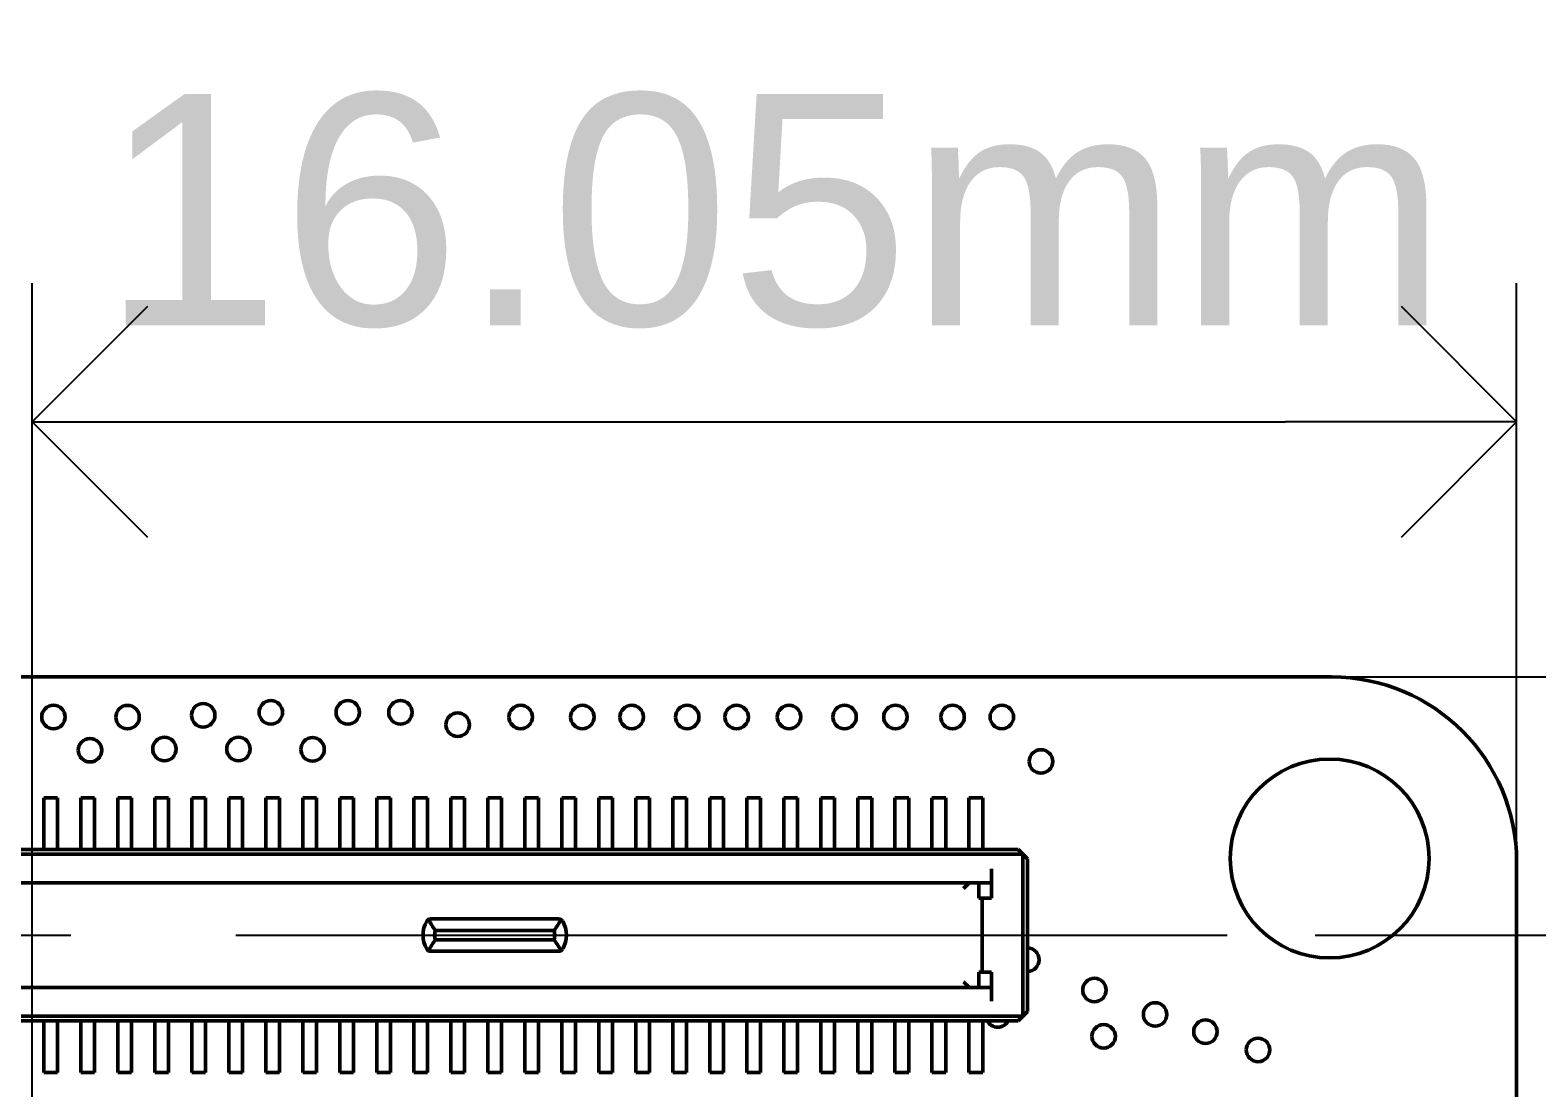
# Model space of a CAD drawing. Header units: millimetres. Extents: x 46 to 194, y 102 to 162.
# Drawn here: x 154.73 to 171.02, y 138.46 to 149.89 of the extents above; entities that cross this region are included whole.
import ezdxf

# ---------------------------------------------------------------- set-up
doc = ezdxf.new("R2010")
doc.units = ezdxf.units.MM
doc.header["$LTSCALE"] = 0.75
doc.linetypes.add('CENTER2', pattern=[28.575, 19.05, -3.175, 3.175, -3.175])
for name, color, linetype, lineweight in [('FD_Dimensions', 7, 'Continuous', 25), ('Smart Centers', 7, 'CENTER2', 25), ('Visible', 7, 'Continuous', 50)]:
    doc.layers.add(name, color=color, linetype=linetype, lineweight=lineweight)
doc.styles.get("Standard").update_dxf_attribs({"font": 'arial.ttf'})
doc.dimstyles.new('Dim-ISO-25', dxfattribs={"dimtxt": 2.5, "dimasz": 2.5, "dimexe": 1.5, "dimexo": 0, "dimgap": 1, "dimtad": 1, "dimzin": 4, "dimdsep": 46, "dimtxsty": 'Standard', "dimblk": 'OPEN90', "dimcen": 0, "dimazin": 1, "dimtp": 0.1, "dimtm": 0.1, "dimtfac": 0.72, "dimtmove": 0, "dimatfit": 3, "dimfxl": 1, "dimtzin": 4, "dimarcsym": 0})

# ---------------------------------------------------------------- blocks, each defined once
blk = doc.blocks.new('*U8')
at = {"layer": 'Smart Centers', "color": 0, "ltscale": 0.75, "transparency": 16777216}
blk.add_line((-13.87, 0), (13.87, 0), dxfattribs=at)
blk = doc.blocks.new('*U9')
at = {"layer": 'Smart Centers', "color": 0, "ltscale": 0.75, "transparency": 16777216}
blk.add_line((0, -3.9), (0, 3.9), dxfattribs=at)
blk = doc.blocks.new('_Open90')
at = {"color": 0, "linetype": 'ByBlock', "lineweight": -2}
for p, q in [((-0.5, 0.5), (0, 0)), ((0, 0), (-1, 0)), ((0, 0), (-0.5, -0.5))]:
    blk.add_line(p, q, dxfattribs=at)
blk = doc.blocks.new('*D23')
at = {"layer": 'Defpoints', "color": 0, "transparency": 16777216}
for p in [(168.621748, 110.698104), (168.799359, 107.900004), (192.4547, 107.900004)]:
    blk.add_point(p, dxfattribs=at)
at = {"layer": 'FD_Dimensions', "color": 0, "lineweight": -2, "transparency": 16777216}
for p, q in [((192.4547, 113.198104), (192.4547, 162.174857)), ((168.621748, 110.698104), (193.9547, 110.698104)), ((192.4547, 107.900004), (192.4547, 110.698104)), ((168.799359, 107.900004), (193.9547, 107.900004)), ((192.4547, 105.400004), (192.4547, 102.900004))]:
    blk.add_line(p, q, dxfattribs=at)
at = {"layer": 'FD_Dimensions', "color": 0, "lineweight": -2, "transparency": 16777216, "xscale": 2.5, "yscale": 2.5, "zscale": 2.5}
for p, rotation in [((192.4547, 110.698104), 270), ((192.4547, 107.900004), 90)]:
    blk.add_blockref('_Open90', p, dxfattribs=dict(at, rotation=rotation))
at = {"layer": 'FD_Dimensions', "color": 0, "transparency": 16777216, "insert": (190.177434, 155.034775), "char_height": 2.5, "attachment_point": 5, "rotation": 90}
blk.add_mtext('2.80mm', dxfattribs=at)
blk = doc.blocks.new('*D24')
at = {"layer": 'Defpoints', "color": 0, "transparency": 16777216}
for p in [(168.799312, 142.899932), (184.557686, 142.899932), (172.000052, 125.412794)]:
    blk.add_point(p, dxfattribs=at)
at = {"layer": 'FD_Dimensions', "color": 0, "lineweight": -2, "transparency": 16777216}
for p, q in [((184.557686, 142.899932), (184.557686, 162.217328)), ((168.799312, 142.899932), (186.057686, 142.899932)), ((184.557686, 127.912794), (184.557686, 140.399932)), ((172.000052, 125.412794), (186.057686, 125.412794))]:
    blk.add_line(p, q, dxfattribs=at)
at = {"layer": 'FD_Dimensions', "color": 0, "lineweight": -2, "transparency": 16777216, "xscale": 2.5, "yscale": 2.5, "zscale": 2.5}
for p, rotation in [((184.557686, 142.899932), 90), ((184.557686, 125.412794), 270)]:
    blk.add_blockref('_Open90', p, dxfattribs=dict(at, rotation=rotation))
at = {"layer": 'FD_Dimensions', "color": 0, "transparency": 16777216, "insert": (182.280419, 154.245617), "char_height": 2.5, "attachment_point": 5, "rotation": 90}
blk.add_mtext('17.49mm', dxfattribs=at)
blk = doc.blocks.new('*D25')
at = {"layer": 'Defpoints', "color": 0, "transparency": 16777216}
for p in [(170.799255, 145.657122), (154.751748, 144.010032), (170.799255, 140.899988)]:
    blk.add_point(p, dxfattribs=at)
at = {"layer": 'FD_Dimensions', "color": 0, "lineweight": -2, "transparency": 16777216}
for p, q in [((154.751748, 144.010032), (154.751748, 147.157122)), ((170.799255, 140.899988), (170.799255, 147.157122)), ((157.251748, 145.657122), (168.299255, 145.657122))]:
    blk.add_line(p, q, dxfattribs=at)
at = {"layer": 'FD_Dimensions', "color": 0, "lineweight": -2, "transparency": 16777216, "xscale": 2.5, "yscale": 2.5, "zscale": 2.5, "rotation": 180}
blk.add_blockref('_Open90', (154.751748, 145.657122), dxfattribs=at)
at = {"layer": 'FD_Dimensions', "color": 0, "lineweight": -2, "transparency": 16777216, "xscale": 2.5, "yscale": 2.5, "zscale": 2.5}
blk.add_blockref('_Open90', (170.799255, 145.657122), dxfattribs=at)
at = {"layer": 'FD_Dimensions', "color": 0, "transparency": 16777216, "insert": (162.775502, 147.934389), "char_height": 2.5, "attachment_point": 5}
blk.add_mtext('16.05mm', dxfattribs=at)
blk = doc.blocks.new('*D26')
at = {"layer": 'Defpoints', "color": 0, "transparency": 16777216}
for p in [(168.799312, 142.899932), (177.011649, 142.899932), (168.621748, 140.110032)]:
    blk.add_point(p, dxfattribs=at)
at = {"layer": 'FD_Dimensions', "color": 0, "lineweight": -2, "transparency": 16777216}
for p, q in [((177.011649, 145.399932), (177.011649, 162.180096)), ((168.799312, 142.899932), (178.511649, 142.899932)), ((177.011649, 140.110032), (177.011649, 142.899932)), ((168.621748, 140.110032), (178.511649, 140.110032)), ((177.011649, 137.610032), (177.011649, 135.110032))]:
    blk.add_line(p, q, dxfattribs=at)
at = {"layer": 'FD_Dimensions', "color": 0, "lineweight": -2, "transparency": 16777216, "xscale": 2.5, "yscale": 2.5, "zscale": 2.5}
for p, rotation in [((177.011649, 142.899932), 270), ((177.011649, 140.110032), 90)]:
    blk.add_blockref('_Open90', p, dxfattribs=dict(at, rotation=rotation))
at = {"layer": 'FD_Dimensions', "color": 0, "transparency": 16777216, "insert": (174.734382, 155.040014), "char_height": 2.5, "attachment_point": 5, "rotation": 90}
blk.add_mtext('2.79mm', dxfattribs=at)

msp = doc.modelspace()

# ---------------------------------------------------------------- linework, layer by layer
at = {"layer": 'Visible', "extrusion": (0, 0, -1)}
for p, q in [((168.799, 142.9), (127.799, 142.9)), ((154.877, 141.595), (154.877, 141.335)), ((155.027, 141.595), (154.877, 141.595)), ((155.027, 141.335), (155.027, 141.595)), ((155.277, 141.595), (155.277, 141.335)), ((155.427, 141.595), (155.277, 141.595)), ((155.427, 141.335), (155.427, 141.595)), ((155.677, 141.595), (155.677, 141.335)), ((155.827, 141.595), (155.677, 141.595)), ((155.827, 141.335), (155.827, 141.595)), ((156.077, 141.595), (156.077, 141.335)), ((156.227, 141.595), (156.077, 141.595)), ((156.227, 141.335), (156.227, 141.595)), ((156.477, 141.595), (156.477, 141.335)), ((156.627, 141.595), (156.477, 141.595)), ((156.627, 141.335), (156.627, 141.595)), ((156.877, 141.595), (156.877, 141.335)), ((157.027, 141.595), (156.877, 141.595)), ((157.027, 141.335), (157.027, 141.595)), ((157.277, 141.595), (157.277, 141.335)), ((157.427, 141.595), (157.277, 141.595)), ((157.427, 141.335), (157.427, 141.595)), ((157.677, 141.595), (157.677, 141.335)), ((157.827, 141.595), (157.677, 141.595)), ((157.827, 141.335), (157.827, 141.595)), ((158.077, 141.595), (158.077, 141.335)), ((158.227, 141.595), (158.077, 141.595)), ((158.227, 141.335), (158.227, 141.595)), ((158.477, 141.595), (158.477, 141.335)), ((158.627, 141.595), (158.477, 141.595)), ((158.627, 141.335), (158.627, 141.595)), ((158.877, 141.595), (158.877, 141.335)), ((159.027, 141.595), (158.877, 141.595)), ((159.027, 141.335), (159.027, 141.595)), ((159.277, 141.595), (159.277, 141.335)), ((159.427, 141.595), (159.277, 141.595)), ((159.427, 141.335), (159.427, 141.595)), ((159.677, 141.595), (159.677, 141.335)), ((159.827, 141.595), (159.677, 141.595)), ((159.827, 141.335), (159.827, 141.595)), ((160.227, 141.595), (160.077, 141.595)), ((160.077, 141.595), (160.077, 141.335)), ((160.227, 141.335), (160.227, 141.595)), ((160.477, 141.595), (160.477, 141.335)), ((160.627, 141.595), (160.477, 141.595)), ((160.627, 141.335), (160.627, 141.595)), ((160.877, 141.595), (160.877, 141.335)), ((161.027, 141.595), (160.877, 141.595)), ((161.027, 141.335), (161.027, 141.595)), ((161.277, 141.595), (161.277, 141.335)), ((161.427, 141.595), (161.277, 141.595)), ((161.427, 141.335), (161.427, 141.595)), ((161.677, 141.595), (161.677, 141.335)), ((161.827, 141.595), (161.677, 141.595)), ((161.827, 141.335), (161.827, 141.595)), ((162.077, 141.595), (162.077, 141.335)), ((162.227, 141.595), (162.077, 141.595)), ((162.227, 141.335), (162.227, 141.595)), ((162.477, 141.595), (162.477, 141.335)), ((162.627, 141.595), (162.477, 141.595)), ((162.627, 141.335), (162.627, 141.595)), ((162.877, 141.595), (162.877, 141.335)), ((163.027, 141.595), (162.877, 141.595)), ((163.027, 141.335), (163.027, 141.595)), ((163.277, 141.595), (163.277, 141.335)), ((163.427, 141.595), (163.277, 141.595)), ((163.427, 141.335), (163.427, 141.595)), ((163.677, 141.595), (163.677, 141.335)), ((163.827, 141.595), (163.677, 141.595)), ((163.827, 141.335), (163.827, 141.595)), ((164.077, 141.595), (164.077, 141.335)), ((164.227, 141.595), (164.077, 141.595)), ((164.227, 141.335), (164.227, 141.595)), ((164.477, 141.595), (164.477, 141.335)), ((164.627, 141.595), (164.477, 141.595)), ((164.627, 141.335), (164.627, 141.595)), ((165.027, 141.595), (164.877, 141.595)), ((164.877, 141.595), (164.877, 141.335)), ((165.027, 141.335), (165.027, 141.595)), ((154.877, 141.335), (154.877, 141.291)), ((154.877, 141.291), (154.877, 141.267)), ((154.877, 141.267), (154.877, 141.135)), ((155.027, 141.335), (155.027, 141.291)), ((155.027, 141.267), (155.027, 141.291)), ((155.027, 141.267), (155.027, 141.135)), ((155.277, 141.335), (155.277, 141.291)), ((155.277, 141.291), (155.277, 141.267)), ((155.277, 141.267), (155.277, 141.135)), ((155.427, 141.335), (155.427, 141.291)), ((155.427, 141.267), (155.427, 141.291)), ((155.427, 141.267), (155.427, 141.135)), ((155.677, 141.335), (155.677, 141.291)), ((155.677, 141.291), (155.677, 141.267)), ((155.677, 141.267), (155.677, 141.135)), ((155.827, 141.335), (155.827, 141.291)), ((155.827, 141.267), (155.827, 141.291)), ((155.827, 141.267), (155.827, 141.135)), ((156.077, 141.335), (156.077, 141.291)), ((156.077, 141.291), (156.077, 141.267)), ((156.077, 141.267), (156.077, 141.135)), ((156.227, 141.335), (156.227, 141.291)), ((156.227, 141.267), (156.227, 141.291)), ((156.227, 141.267), (156.227, 141.135)), ((156.477, 141.335), (156.477, 141.291)), ((156.477, 141.291), (156.477, 141.267)), ((156.477, 141.267), (156.477, 141.135)), ((156.627, 141.335), (156.627, 141.291)), ((156.627, 141.267), (156.627, 141.291)), ((156.627, 141.267), (156.627, 141.135)), ((156.877, 141.335), (156.877, 141.291)), ((156.877, 141.291), (156.877, 141.267)), ((156.877, 141.267), (156.877, 141.135)), ((157.027, 141.335), (157.027, 141.291)), ((157.027, 141.267), (157.027, 141.291)), ((157.027, 141.267), (157.027, 141.135)), ((157.277, 141.335), (157.277, 141.291)), ((157.277, 141.291), (157.277, 141.267)), ((157.277, 141.267), (157.277, 141.135)), ((157.427, 141.335), (157.427, 141.291)), ((157.427, 141.267), (157.427, 141.291)), ((157.427, 141.267), (157.427, 141.135)), ((157.677, 141.335), (157.677, 141.291)), ((157.677, 141.291), (157.677, 141.267)), ((157.677, 141.267), (157.677, 141.135)), ((157.827, 141.335), (157.827, 141.291)), ((157.827, 141.267), (157.827, 141.291)), ((157.827, 141.267), (157.827, 141.135)), ((158.077, 141.335), (158.077, 141.291)), ((158.077, 141.291), (158.077, 141.267)), ((158.077, 141.267), (158.077, 141.135)), ((158.227, 141.335), (158.227, 141.291)), ((158.227, 141.267), (158.227, 141.291)), ((158.227, 141.267), (158.227, 141.135)), ((158.477, 141.335), (158.477, 141.291)), ((158.477, 141.291), (158.477, 141.267)), ((158.477, 141.267), (158.477, 141.135)), ((158.627, 141.335), (158.627, 141.291)), ((158.627, 141.267), (158.627, 141.291)), ((158.627, 141.267), (158.627, 141.135)), ((158.877, 141.335), (158.877, 141.291)), ((158.877, 141.291), (158.877, 141.267)), ((158.877, 141.267), (158.877, 141.135)), ((159.027, 141.335), (159.027, 141.291)), ((159.027, 141.267), (159.027, 141.291)), ((159.027, 141.267), (159.027, 141.135)), ((159.277, 141.335), (159.277, 141.291)), ((159.277, 141.291), (159.277, 141.267)), ((159.277, 141.267), (159.277, 141.135)), ((159.427, 141.335), (159.427, 141.291)), ((159.427, 141.267), (159.427, 141.291)), ((159.427, 141.267), (159.427, 141.135)), ((159.677, 141.335), (159.677, 141.291)), ((159.677, 141.291), (159.677, 141.267)), ((159.677, 141.267), (159.677, 141.135)), ((159.827, 141.335), (159.827, 141.291)), ((159.827, 141.267), (159.827, 141.291)), ((159.827, 141.267), (159.827, 141.135)), ((160.077, 141.335), (160.077, 141.291)), ((160.077, 141.291), (160.077, 141.267)), ((160.077, 141.267), (160.077, 141.135)), ((160.227, 141.335), (160.227, 141.291)), ((160.227, 141.267), (160.227, 141.291)), ((160.227, 141.267), (160.227, 141.135)), ((160.477, 141.335), (160.477, 141.291)), ((160.477, 141.291), (160.477, 141.267)), ((160.477, 141.267), (160.477, 141.135)), ((160.627, 141.335), (160.627, 141.291)), ((160.627, 141.267), (160.627, 141.291)), ((160.627, 141.267), (160.627, 141.135)), ((160.877, 141.335), (160.877, 141.291)), ((160.877, 141.291), (160.877, 141.267)), ((160.877, 141.267), (160.877, 141.135)), ((161.027, 141.335), (161.027, 141.291)), ((161.027, 141.267), (161.027, 141.291)), ((161.027, 141.267), (161.027, 141.135)), ((161.277, 141.335), (161.277, 141.291)), ((161.277, 141.291), (161.277, 141.267)), ((161.277, 141.267), (161.277, 141.135)), ((161.427, 141.335), (161.427, 141.291)), ((161.427, 141.267), (161.427, 141.291)), ((161.427, 141.267), (161.427, 141.135)), ((161.677, 141.335), (161.677, 141.291)), ((161.677, 141.291), (161.677, 141.267)), ((161.677, 141.267), (161.677, 141.135)), ((161.827, 141.335), (161.827, 141.291)), ((161.827, 141.267), (161.827, 141.291)), ((161.827, 141.267), (161.827, 141.135)), ((162.077, 141.335), (162.077, 141.291)), ((162.077, 141.291), (162.077, 141.267)), ((162.077, 141.267), (162.077, 141.135)), ((162.227, 141.335), (162.227, 141.291)), ((162.227, 141.267), (162.227, 141.291)), ((162.227, 141.267), (162.227, 141.135)), ((162.477, 141.335), (162.477, 141.291)), ((162.477, 141.291), (162.477, 141.267)), ((162.477, 141.267), (162.477, 141.135)), ((162.627, 141.335), (162.627, 141.291)), ((162.627, 141.267), (162.627, 141.291)), ((162.627, 141.267), (162.627, 141.135)), ((162.877, 141.335), (162.877, 141.291)), ((162.877, 141.291), (162.877, 141.267)), ((162.877, 141.267), (162.877, 141.135)), ((163.027, 141.335), (163.027, 141.291)), ((163.027, 141.267), (163.027, 141.291)), ((163.027, 141.267), (163.027, 141.135)), ((163.277, 141.335), (163.277, 141.291)), ((163.277, 141.291), (163.277, 141.267)), ((163.277, 141.267), (163.277, 141.135)), ((163.427, 141.335), (163.427, 141.291)), ((163.427, 141.267), (163.427, 141.291)), ((163.427, 141.267), (163.427, 141.135)), ((163.677, 141.335), (163.677, 141.291)), ((163.677, 141.291), (163.677, 141.267)), ((163.677, 141.267), (163.677, 141.135)), ((163.827, 141.335), (163.827, 141.291)), ((163.827, 141.267), (163.827, 141.291)), ((163.827, 141.267), (163.827, 141.135)), ((164.077, 141.335), (164.077, 141.291)), ((164.077, 141.291), (164.077, 141.267)), ((164.077, 141.267), (164.077, 141.135)), ((164.227, 141.335), (164.227, 141.291)), ((164.227, 141.267), (164.227, 141.291)), ((164.227, 141.267), (164.227, 141.135)), ((164.477, 141.335), (164.477, 141.291)), ((164.477, 141.291), (164.477, 141.267)), ((164.477, 141.267), (164.477, 141.135)), ((164.627, 141.335), (164.627, 141.291)), ((164.627, 141.267), (164.627, 141.291)), ((164.627, 141.267), (164.627, 141.135)), ((164.877, 141.335), (164.877, 141.291)), ((164.877, 141.291), (164.877, 141.267)), ((164.877, 141.267), (164.877, 141.135)), ((165.027, 141.335), (165.027, 141.291)), ((165.027, 141.267), (165.027, 141.291)), ((165.027, 141.267), (165.027, 141.135)), ((154.877, 141.135), (154.877, 141.035)), ((155.027, 141.035), (155.027, 141.135)), ((155.277, 141.135), (155.277, 141.035)), ((155.427, 141.035), (155.427, 141.135)), ((155.677, 141.135), (155.677, 141.035)), ((155.827, 141.035), (155.827, 141.135)), ((156.077, 141.135), (156.077, 141.035)), ((156.227, 141.035), (156.227, 141.135)), ((156.477, 141.135), (156.477, 141.035)), ((156.627, 141.035), (156.627, 141.135)), ((156.877, 141.135), (156.877, 141.035)), ((157.027, 141.035), (157.027, 141.135)), ((157.277, 141.135), (157.277, 141.035)), ((157.427, 141.035), (157.427, 141.135)), ((157.677, 141.135), (157.677, 141.035)), ((157.827, 141.035), (157.827, 141.135)), ((158.077, 141.135), (158.077, 141.035)), ((158.227, 141.035), (158.227, 141.135)), ((158.477, 141.135), (158.477, 141.035)), ((158.627, 141.035), (158.627, 141.135)), ((158.877, 141.135), (158.877, 141.035)), ((159.027, 141.035), (159.027, 141.135)), ((159.277, 141.135), (159.277, 141.035)), ((159.427, 141.035), (159.427, 141.135)), ((159.677, 141.135), (159.677, 141.035)), ((159.827, 141.035), (159.827, 141.135)), ((160.077, 141.135), (160.077, 141.035)), ((160.227, 141.035), (160.227, 141.135)), ((160.477, 141.135), (160.477, 141.035)), ((160.627, 141.035), (160.627, 141.135)), ((160.877, 141.135), (160.877, 141.035)), ((161.027, 141.035), (161.027, 141.135)), ((161.277, 141.135), (161.277, 141.035)), ((161.427, 141.035), (161.427, 141.135)), ((161.677, 141.135), (161.677, 141.035)), ((161.827, 141.035), (161.827, 141.135)), ((162.077, 141.135), (162.077, 141.035)), ((162.227, 141.035), (162.227, 141.135)), ((162.477, 141.135), (162.477, 141.035)), ((162.627, 141.035), (162.627, 141.135)), ((162.877, 141.135), (162.877, 141.035)), ((163.027, 141.035), (163.027, 141.135)), ((163.277, 141.135), (163.277, 141.035)), ((163.427, 141.035), (163.427, 141.135)), ((163.677, 141.135), (163.677, 141.035)), ((163.827, 141.035), (163.827, 141.135)), ((164.077, 141.135), (164.077, 141.035)), ((164.227, 141.035), (164.227, 141.135)), ((164.477, 141.135), (164.477, 141.035)), ((164.627, 141.035), (164.627, 141.135)), ((164.877, 141.135), (164.877, 141.035)), ((165.027, 141.035), (165.027, 141.135)), ((144.042, 140.985), (165.462, 140.985)), ((165.412, 141.035), (144.092, 141.035)), ((165.412, 141.035), (165.462, 140.985)), ((165.462, 140.985), (165.512, 140.935)), ((165.462, 140.985), (165.462, 139.235)), ((165.512, 140.935), (165.512, 139.285)), ((170.799, 109.9), (170.799, 140.9)), ((165.122, 140.51), (165.122, 140.825)), ((144.382, 140.675), (165.122, 140.675)), ((164.821, 140.615), (164.88, 140.674)), ((164.987, 140.51), (164.987, 140.675)), ((164.987, 140.51), (165.022, 140.51)), ((165.022, 140.51), (165.122, 140.51)), ((165.022, 140.51), (165.022, 139.71)), ((159.06, 140.285), (160.443, 140.285)), ((160.394, 140.16), (159.109, 140.16)), ((159.06, 139.935), (160.443, 139.935)), ((160.394, 140.06), (159.109, 140.06)), ((164.821, 139.605), (164.88, 139.546)), ((164.987, 139.71), (165.022, 139.71)), ((164.987, 139.71), (164.987, 139.545)), ((165.022, 139.71), (165.122, 139.71)), ((165.122, 139.71), (165.122, 139.395)), ((144.382, 139.545), (165.122, 139.545)), ((165.462, 139.235), (165.512, 139.285)), ((144.042, 139.235), (165.462, 139.235)), ((165.412, 139.185), (144.092, 139.185)), ((154.877, 139.085), (154.877, 139.185)), ((155.027, 139.185), (155.027, 139.085)), ((155.277, 139.085), (155.277, 139.185)), ((155.427, 139.185), (155.427, 139.085)), ((155.677, 139.085), (155.677, 139.185)), ((155.827, 139.185), (155.827, 139.085)), ((156.077, 139.085), (156.077, 139.185)), ((156.227, 139.185), (156.227, 139.085)), ((156.477, 139.085), (156.477, 139.185)), ((156.627, 139.185), (156.627, 139.085)), ((156.877, 139.085), (156.877, 139.185)), ((157.027, 139.185), (157.027, 139.085)), ((157.277, 139.085), (157.277, 139.185)), ((157.427, 139.185), (157.427, 139.085)), ((157.677, 139.085), (157.677, 139.185)), ((157.827, 139.185), (157.827, 139.085)), ((158.077, 139.085), (158.077, 139.185)), ((158.227, 139.185), (158.227, 139.085)), ((158.477, 139.085), (158.477, 139.185)), ((158.627, 139.185), (158.627, 139.085)), ((158.877, 139.085), (158.877, 139.185)), ((159.027, 139.185), (159.027, 139.085)), ((159.277, 139.085), (159.277, 139.185)), ((159.427, 139.185), (159.427, 139.085)), ((159.677, 139.085), (159.677, 139.185)), ((159.827, 139.185), (159.827, 139.085)), ((160.077, 139.085), (160.077, 139.185)), ((160.227, 139.185), (160.227, 139.085)), ((160.477, 139.085), (160.477, 139.185)), ((160.627, 139.185), (160.627, 139.085)), ((160.877, 139.085), (160.877, 139.185)), ((161.027, 139.185), (161.027, 139.085)), ((161.277, 139.085), (161.277, 139.185)), ((161.427, 139.185), (161.427, 139.085)), ((161.677, 139.085), (161.677, 139.185)), ((161.827, 139.185), (161.827, 139.085)), ((162.077, 139.085), (162.077, 139.185)), ((162.227, 139.185), (162.227, 139.085)), ((162.477, 139.085), (162.477, 139.185)), ((162.627, 139.185), (162.627, 139.085)), ((162.877, 139.085), (162.877, 139.185)), ((163.027, 139.185), (163.027, 139.085)), ((163.277, 139.085), (163.277, 139.185)), ((163.427, 139.185), (163.427, 139.085)), ((163.677, 139.085), (163.677, 139.185)), ((163.827, 139.185), (163.827, 139.085)), ((164.077, 139.085), (164.077, 139.185)), ((164.227, 139.185), (164.227, 139.085)), ((164.477, 139.085), (164.477, 139.185)), ((164.627, 139.185), (164.627, 139.085)), ((164.877, 139.085), (164.877, 139.185)), ((165.027, 139.185), (165.027, 139.085)), ((165.462, 139.235), (165.412, 139.185)), ((154.877, 138.953), (154.877, 139.085)), ((154.877, 138.929), (154.877, 138.953)), ((155.027, 138.953), (155.027, 139.085)), ((155.027, 138.953), (155.027, 138.929)), ((155.277, 138.953), (155.277, 139.085)), ((155.277, 138.929), (155.277, 138.953)), ((155.427, 138.953), (155.427, 139.085)), ((155.427, 138.953), (155.427, 138.929)), ((155.677, 138.953), (155.677, 139.085)), ((155.677, 138.929), (155.677, 138.953)), ((155.827, 138.953), (155.827, 139.085)), ((155.827, 138.953), (155.827, 138.929)), ((156.077, 138.953), (156.077, 139.085)), ((156.077, 138.929), (156.077, 138.953)), ((156.227, 138.953), (156.227, 139.085)), ((156.227, 138.953), (156.227, 138.929)), ((156.477, 138.953), (156.477, 139.085)), ((156.477, 138.929), (156.477, 138.953)), ((156.627, 138.953), (156.627, 139.085)), ((156.627, 138.953), (156.627, 138.929)), ((156.877, 138.953), (156.877, 139.085)), ((156.877, 138.929), (156.877, 138.953)), ((157.027, 138.953), (157.027, 139.085)), ((157.027, 138.953), (157.027, 138.929)), ((157.277, 138.953), (157.277, 139.085)), ((157.277, 138.929), (157.277, 138.953)), ((157.427, 138.953), (157.427, 139.085)), ((157.427, 138.953), (157.427, 138.929)), ((157.677, 138.953), (157.677, 139.085)), ((157.677, 138.929), (157.677, 138.953)), ((157.827, 138.953), (157.827, 139.085)), ((157.827, 138.953), (157.827, 138.929)), ((158.077, 138.953), (158.077, 139.085)), ((158.077, 138.929), (158.077, 138.953)), ((158.227, 138.953), (158.227, 139.085)), ((158.227, 138.953), (158.227, 138.929)), ((158.477, 138.953), (158.477, 139.085)), ((158.477, 138.929), (158.477, 138.953)), ((158.627, 138.953), (158.627, 139.085)), ((158.627, 138.953), (158.627, 138.929)), ((158.877, 138.953), (158.877, 139.085)), ((158.877, 138.929), (158.877, 138.953)), ((159.027, 138.953), (159.027, 139.085)), ((159.027, 138.953), (159.027, 138.929)), ((159.277, 138.953), (159.277, 139.085)), ((159.277, 138.929), (159.277, 138.953)), ((159.427, 138.953), (159.427, 139.085)), ((159.427, 138.953), (159.427, 138.929)), ((159.677, 138.953), (159.677, 139.085)), ((159.677, 138.929), (159.677, 138.953)), ((159.827, 138.953), (159.827, 139.085)), ((159.827, 138.953), (159.827, 138.929)), ((160.077, 138.953), (160.077, 139.085)), ((160.077, 138.929), (160.077, 138.953)), ((160.227, 138.953), (160.227, 139.085)), ((160.227, 138.953), (160.227, 138.929)), ((160.477, 138.953), (160.477, 139.085)), ((160.477, 138.929), (160.477, 138.953)), ((160.627, 138.953), (160.627, 139.085)), ((160.627, 138.953), (160.627, 138.929)), ((160.877, 138.953), (160.877, 139.085)), ((160.877, 138.929), (160.877, 138.953)), ((161.027, 138.953), (161.027, 139.085)), ((161.027, 138.953), (161.027, 138.929)), ((161.277, 138.953), (161.277, 139.085)), ((161.277, 138.929), (161.277, 138.953)), ((161.427, 138.953), (161.427, 139.085)), ((161.427, 138.953), (161.427, 138.929)), ((161.677, 138.953), (161.677, 139.085)), ((161.677, 138.929), (161.677, 138.953)), ((161.827, 138.953), (161.827, 139.085)), ((161.827, 138.953), (161.827, 138.929)), ((162.077, 138.953), (162.077, 139.085)), ((162.077, 138.929), (162.077, 138.953)), ((162.227, 138.953), (162.227, 139.085)), ((162.227, 138.953), (162.227, 138.929)), ((162.477, 138.953), (162.477, 139.085)), ((162.477, 138.929), (162.477, 138.953)), ((162.627, 138.953), (162.627, 139.085)), ((162.627, 138.953), (162.627, 138.929)), ((162.877, 138.953), (162.877, 139.085)), ((162.877, 138.929), (162.877, 138.953)), ((163.027, 138.953), (163.027, 139.085)), ((163.027, 138.953), (163.027, 138.929)), ((163.277, 138.953), (163.277, 139.085)), ((163.277, 138.929), (163.277, 138.953)), ((163.427, 138.953), (163.427, 139.085)), ((163.427, 138.953), (163.427, 138.929)), ((163.677, 138.953), (163.677, 139.085)), ((163.677, 138.929), (163.677, 138.953)), ((163.827, 138.953), (163.827, 139.085)), ((163.827, 138.953), (163.827, 138.929)), ((164.077, 138.953), (164.077, 139.085)), ((164.077, 138.929), (164.077, 138.953)), ((164.227, 138.953), (164.227, 139.085)), ((164.227, 138.953), (164.227, 138.929)), ((164.477, 138.953), (164.477, 139.085)), ((164.477, 138.929), (164.477, 138.953)), ((164.627, 138.953), (164.627, 139.085)), ((164.627, 138.953), (164.627, 138.929)), ((164.877, 138.953), (164.877, 139.085)), ((164.877, 138.929), (164.877, 138.953)), ((165.027, 138.953), (165.027, 139.085)), ((165.027, 138.953), (165.027, 138.929)), ((154.877, 138.885), (154.877, 138.929)), ((154.877, 138.625), (154.877, 138.885)), ((155.027, 138.885), (155.027, 138.929)), ((155.027, 138.885), (155.027, 138.625)), ((155.277, 138.885), (155.277, 138.929)), ((155.277, 138.625), (155.277, 138.885)), ((155.427, 138.885), (155.427, 138.929)), ((155.427, 138.885), (155.427, 138.625)), ((155.677, 138.885), (155.677, 138.929)), ((155.677, 138.625), (155.677, 138.885)), ((155.827, 138.885), (155.827, 138.929)), ((155.827, 138.885), (155.827, 138.625)), ((156.077, 138.885), (156.077, 138.929)), ((156.077, 138.625), (156.077, 138.885)), ((156.227, 138.885), (156.227, 138.929)), ((156.227, 138.885), (156.227, 138.625)), ((156.477, 138.885), (156.477, 138.929)), ((156.477, 138.625), (156.477, 138.885)), ((156.627, 138.885), (156.627, 138.929)), ((156.627, 138.885), (156.627, 138.625)), ((156.877, 138.885), (156.877, 138.929)), ((156.877, 138.625), (156.877, 138.885)), ((157.027, 138.885), (157.027, 138.929)), ((157.027, 138.885), (157.027, 138.625)), ((157.277, 138.885), (157.277, 138.929)), ((157.277, 138.625), (157.277, 138.885)), ((157.427, 138.885), (157.427, 138.929)), ((157.427, 138.885), (157.427, 138.625)), ((157.677, 138.885), (157.677, 138.929)), ((157.677, 138.625), (157.677, 138.885)), ((157.827, 138.885), (157.827, 138.929)), ((157.827, 138.885), (157.827, 138.625)), ((158.077, 138.885), (158.077, 138.929)), ((158.077, 138.625), (158.077, 138.885)), ((158.227, 138.885), (158.227, 138.929)), ((158.227, 138.885), (158.227, 138.625)), ((158.477, 138.885), (158.477, 138.929)), ((158.477, 138.625), (158.477, 138.885)), ((158.627, 138.885), (158.627, 138.929)), ((158.627, 138.885), (158.627, 138.625)), ((158.877, 138.885), (158.877, 138.929)), ((158.877, 138.625), (158.877, 138.885)), ((159.027, 138.885), (159.027, 138.929)), ((159.027, 138.885), (159.027, 138.625)), ((159.277, 138.885), (159.277, 138.929)), ((159.277, 138.625), (159.277, 138.885)), ((159.427, 138.885), (159.427, 138.929)), ((159.427, 138.885), (159.427, 138.625)), ((159.677, 138.885), (159.677, 138.929)), ((159.677, 138.625), (159.677, 138.885)), ((159.827, 138.885), (159.827, 138.929)), ((159.827, 138.885), (159.827, 138.625)), ((160.077, 138.885), (160.077, 138.929)), ((160.077, 138.625), (160.077, 138.885)), ((160.227, 138.885), (160.227, 138.929)), ((160.227, 138.885), (160.227, 138.625)), ((160.477, 138.885), (160.477, 138.929)), ((160.477, 138.625), (160.477, 138.885)), ((160.627, 138.885), (160.627, 138.929)), ((160.627, 138.885), (160.627, 138.625)), ((160.877, 138.885), (160.877, 138.929)), ((160.877, 138.625), (160.877, 138.885)), ((161.027, 138.885), (161.027, 138.929)), ((161.027, 138.885), (161.027, 138.625)), ((161.277, 138.885), (161.277, 138.929)), ((161.277, 138.625), (161.277, 138.885)), ((161.427, 138.885), (161.427, 138.929)), ((161.427, 138.885), (161.427, 138.625)), ((161.677, 138.885), (161.677, 138.929)), ((161.677, 138.625), (161.677, 138.885)), ((161.827, 138.885), (161.827, 138.929)), ((161.827, 138.885), (161.827, 138.625)), ((162.077, 138.885), (162.077, 138.929)), ((162.077, 138.625), (162.077, 138.885)), ((162.227, 138.885), (162.227, 138.929)), ((162.227, 138.885), (162.227, 138.625)), ((162.477, 138.885), (162.477, 138.929)), ((162.477, 138.625), (162.477, 138.885)), ((162.627, 138.885), (162.627, 138.929)), ((162.627, 138.885), (162.627, 138.625)), ((162.877, 138.885), (162.877, 138.929)), ((162.877, 138.625), (162.877, 138.885)), ((163.027, 138.885), (163.027, 138.929)), ((163.027, 138.885), (163.027, 138.625)), ((163.277, 138.885), (163.277, 138.929)), ((163.277, 138.625), (163.277, 138.885)), ((163.427, 138.885), (163.427, 138.929)), ((163.427, 138.885), (163.427, 138.625)), ((163.677, 138.885), (163.677, 138.929)), ((163.677, 138.625), (163.677, 138.885)), ((163.827, 138.885), (163.827, 138.929)), ((163.827, 138.885), (163.827, 138.625)), ((164.077, 138.885), (164.077, 138.929)), ((164.077, 138.625), (164.077, 138.885)), ((164.227, 138.885), (164.227, 138.929)), ((164.227, 138.885), (164.227, 138.625)), ((164.477, 138.885), (164.477, 138.929)), ((164.477, 138.625), (164.477, 138.885)), ((164.627, 138.885), (164.627, 138.929)), ((164.627, 138.885), (164.627, 138.625)), ((164.877, 138.885), (164.877, 138.929)), ((164.877, 138.625), (164.877, 138.885)), ((165.027, 138.885), (165.027, 138.929)), ((165.027, 138.885), (165.027, 138.625)), ((155.027, 138.625), (154.877, 138.625)), ((155.427, 138.625), (155.277, 138.625)), ((155.827, 138.625), (155.677, 138.625)), ((156.227, 138.625), (156.077, 138.625)), ((156.627, 138.625), (156.477, 138.625)), ((157.027, 138.625), (156.877, 138.625)), ((157.427, 138.625), (157.277, 138.625)), ((157.827, 138.625), (157.677, 138.625)), ((158.227, 138.625), (158.077, 138.625)), ((158.627, 138.625), (158.477, 138.625)), ((159.027, 138.625), (158.877, 138.625)), ((159.427, 138.625), (159.277, 138.625)), ((159.827, 138.625), (159.677, 138.625)), ((160.227, 138.625), (160.077, 138.625)), ((160.627, 138.625), (160.477, 138.625)), ((161.027, 138.625), (160.877, 138.625)), ((161.427, 138.625), (161.277, 138.625)), ((161.827, 138.625), (161.677, 138.625)), ((162.227, 138.625), (162.077, 138.625)), ((162.627, 138.625), (162.477, 138.625)), ((163.027, 138.625), (162.877, 138.625)), ((163.427, 138.625), (163.277, 138.625)), ((163.827, 138.625), (163.677, 138.625)), ((164.227, 138.625), (164.077, 138.625)), ((164.627, 138.625), (164.477, 138.625)), ((165.027, 138.625), (164.877, 138.625))]:
    msp.add_line(p, q, dxfattribs=at)
for centre, radius in [((-154.982, 142.467), 0.127), ((-155.783, 142.466), 0.127), ((-156.601, 142.486), 0.127), ((-157.332, 142.517), 0.127), ((-158.164, 142.517), 0.127), ((-158.733, 142.517), 0.127), ((-160.033, 142.467), 0.127), ((-160.7, 142.467), 0.127), ((-161.233, 142.467), 0.127), ((-161.833, 142.467), 0.127), ((-162.367, 142.467), 0.127), ((-162.934, 142.467), 0.127), ((-163.534, 142.467), 0.127), ((-164.084, 142.467), 0.127), ((-164.701, 142.467), 0.127), ((-165.234, 142.467), 0.127), ((-159.352, 142.384), 0.127), ((-155.377, 142.108), 0.127), ((-156.182, 142.121), 0.127), ((-156.982, 142.121), 0.127), ((-157.783, 142.117), 0.127), ((-165.657, 141.987), 0.127), ((-168.778, 140.938), 1.075), ((-166.235, 139.516), 0.127), ((-166.891, 139.252), 0.127), ((-166.335, 139.016), 0.127), ((-167.435, 139.066), 0.127), ((-168.004, 138.869), 0.127)]:
    msp.add_circle(centre, radius, dxfattribs=at)
for centre, radius, start, end in [((-168.799, 140.9), 2, 90.0007, 179.9993), ((-159.277, 140.11), 0.3, 330, 30), ((-159.06, 140.235), 0.05, 29.9999, 61.3199), ((-159.06, 140.235), 0.05, 61.3198, 90), ((-159.819, 140.676), 0.877, 323.9935, 333.1062), ((-159.685, 140.676), 0.877, 206.8938, 216.0065), ((-160.443, 140.235), 0.05, 90, 118.6802), ((-160.443, 140.235), 0.05, 118.6801, 150.0001), ((-160.227, 140.11), 0.3, 150, 210), ((-159.277, 140.11), 0.175, 343.3985, 16.6015), ((-160.227, 140.11), 0.175, 163.3984, 196.6016), ((-159.06, 139.985), 0.05, 298.6801, 330.0001), ((-159.819, 139.544), 0.877, 26.8938, 36.0065), ((-159.685, 139.544), 0.877, 143.9935, 153.1062), ((-160.443, 139.985), 0.05, 209.9999, 241.3199), ((-165.51, 139.844), 0.127, 90.9228, 269.0772), ((-165.19, 139.242), 0.127, 206.8777, 333.1223)]:
    msp.add_arc(centre, radius, start, end, dxfattribs=at)
at = {"layer": 'Visible'}
for centre, start, end in [((159.06, 139.985), 241.3198, 270), ((160.443, 139.985), 270, 298.6802)]:
    msp.add_arc(centre, 0.05, start, end, dxfattribs=at)
at = {"layer": 'Visible', "extrusion": (0, 0, -1)}
for centre, start_param, end_param in [((164.882, 140.615), -0.172681, 0), ((164.882, 139.605), 3.141593, 3.314274)]:
    msp.add_ellipse(centre, major_axis=(0, 0.06), ratio=0.174419, start_param=start_param, end_param=end_param, dxfattribs=at)

# ---------------------------------------------------------------- block references
at = {"layer": 'Smart Centers', "ltscale": 0.75}
for name in ['*U9', '*U8']:
    msp.add_blockref(name, (154.752, 140.11), dxfattribs=at)

# ---------------------------------------------------------------- dimensions: what is measured, and where the dimension line sits
at = {"layer": 'FD_Dimensions'}
for base, p1, p2, picture, middle in [((177.012, 142.9), (168.622, 140.11), (168.799, 142.9), '*D26', (177.012, 155.04)), ((192.455, 107.9), (168.622, 110.698), (168.799, 107.9), '*D23', (192.455, 155.035)), ((184.558, 142.9), (172, 125.413), (168.799, 142.9), '*D24', (184.558, 154.246))]:
    dim = msp.add_linear_dim(base=base, p1=p1, p2=p2, angle=90, dimstyle='Dim-ISO-25', override={"dimlfac": 1, "dimpost": 'mm'}, dxfattribs=at)
    dim.commit()
    dim.dimension.update_dxf_attribs({"geometry": picture, "text_midpoint": middle, "dimtype": 160})
dim = msp.add_linear_dim(base=(170.799, 145.657), p1=(154.752, 144.01), p2=(170.799, 140.9), angle=180, dimstyle='Dim-ISO-25', override={"dimlfac": 1, "dimpost": 'mm', "dimclrd": 0, "dimclre": 0}, dxfattribs=at)
dim.commit()
dim.dimension.update_dxf_attribs({"geometry": '*D25', "text_midpoint": (162.776, 147.934)})

doc.saveas('drawing.dxf')
